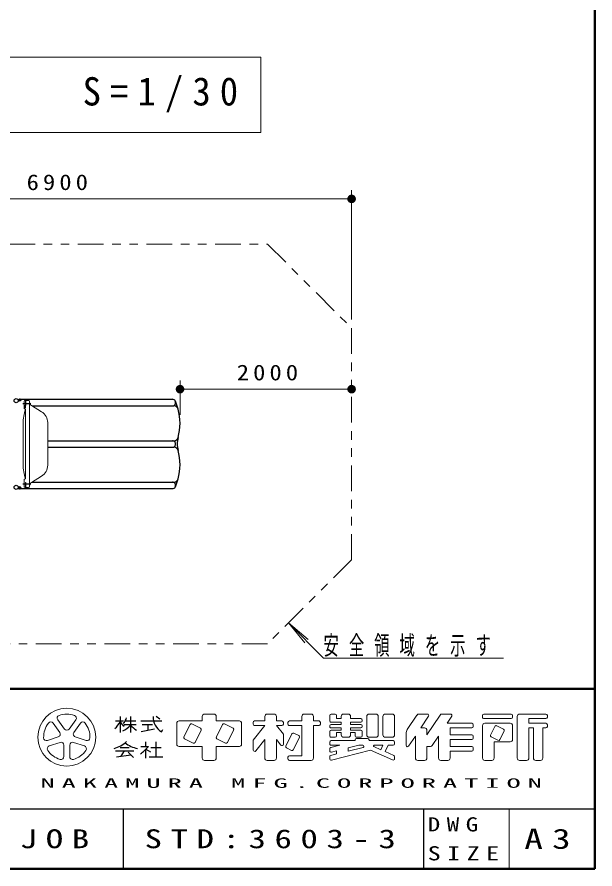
# Model space of a CAD drawing. Units: millimetres on the paper, with parts at other scales. Extents: x -365 to 0, y -40 to 257.
# Drawn here: x -67.4 to 0, y 0 to 99.3 of the extents above; entities that cross this region are included whole.
import ezdxf

# ---------------------------------------------------------------- set-up
doc = ezdxf.new("R2010")
doc.units = ezdxf.units.MM
for name, pattern in [('USER1', [4.5, 2.5, -2]), ('USER2', [6, 3, -1, 1, -1]), ('USER3', [8, 3, -1, 1, -1, 1, -1])]:
    doc.linetypes.add(name, pattern=pattern)
doc.layers.add('LY_1', color=7, linetype='Continuous', lineweight=13)
doc.styles.add('ＭＳ ゴシック', font='')
doc.styles.get('ＭＳ ゴシック').set_extended_font_data('MS Gothic')

# ---------------------------------------------------------------- blocks, each defined once
blk = doc.blocks.new('filled_dot')
at = {"color": 0, "linetype": 'Continuous', "lineweight": -2, "const_width": 1.25}
blk.add_lwpolyline([(-0.625, 0, 1), (0.625, 0, 1)], format="xyb", close=True, dxfattribs=at)

msp = doc.modelspace()

# ---------------------------------------------------------------- linework, layer by layer
at = {"layer": 'LY_1', "lineweight": 50}
for p, q in [((0, 0), (0, 257)), ((-365, 21), (0, 21)), ((-365, 0), (0, 0))]:
    msp.add_line(p, q, dxfattribs=at)
at = {"layer": 'LY_1'}
for p, q in [((-38.97, 94.662), (-86.77, 94.662)), ((-38.97, 85.862), (-38.97, 94.662)), ((-86.77, 85.862), (-38.97, 85.862)), ((-28.37, 64.042), (-28.37, 79.121)), ((-97.371, 78.121), (-28.37, 78.121)), ((-48.371, 52.961), (-48.371, 56.936)), ((-48.371, 55.936), (-28.37, 55.936)), ((-66.541, 54.527), (-66.541, 53.734)), ((-66.484, 53.644), (-66.427, 53.616)), ((-66.441, 54.627), (-66.021, 54.627)), ((-65.921, 54.527), (-65.921, 44.567)), ((-64.504, 53.311), (-65.683, 54.037)), ((-66.371, 53.526), (-66.371, 45.569)), ((-66.663, 47.149), (-66.663, 51.946)), ((-63.791, 52.034), (-63.791, 47.06)), ((-64.504, 45.783), (-65.683, 45.057)), ((-66.541, 45.361), (-66.541, 44.567)), ((-66.484, 45.451), (-66.427, 45.479)), ((-66.441, 44.467), (-66.021, 44.467)), ((-35.744, 28.68), (-33.815, 26.382)), ((-35.744, 28.68), (-33.446, 26.752)), ((-31.645, 24.581), (-35.744, 28.68)), ((-31.645, 24.581), (-10.645, 24.581)), ((-45.506, 18.063), (-44.426, 18.063)), ((-38.216, 18.063), (-37.406, 18.063)), ((-33.896, 18.063), (-33.086, 18.063)), ((-30.926, 17.901), (-30.926, 17.28)), ((-30.764, 18.063), (-30.278, 18.063)), ((-30.116, 17.901), (-30.116, 17.523)), ((-28.766, 18.063), (-29.306, 18.063)), ((-26.336, 18.063), (-25.526, 18.063)), ((-24.446, 18.063), (-23.636, 18.063)), ((-21.88, 16.242), (-20.746, 17.943)), ((-20.521, 18.063), (-19.529, 18.063)), ((-19.586, 15.633), (-18.046, 17.943)), ((-17.821, 18.063), (-16.829, 18.063)), ((-13.106, 17.901), (-13.106, 17.685)), ((-12.944, 18.063), (-9.758, 18.063)), ((-9.596, 17.901), (-9.596, 17.685)), ((-8.786, 18.063), (-5.708, 18.063)), ((-5.546, 17.901), (-5.546, 17.685)), ((-62.39, 15.917), (-63.175, 16.997)), ((-62.629, 17.393), (-61.844, 16.313)), ((-61.298, 16.313), (-60.513, 17.393)), ((-59.967, 16.997), (-60.752, 15.917)), ((-48.746, 16.983), (-48.746, 14.553)), ((-48.476, 17.253), (-45.776, 17.253)), ((-45.975, 16.408), (-46.981, 16.911)), ((-45.776, 17.793), (-45.776, 17.253)), ((-44.156, 17.793), (-44.156, 17.253)), ((-44.156, 17.253), (-41.456, 17.253)), ((-42.195, 16.408), (-43.201, 16.911)), ((-41.186, 16.983), (-41.186, 14.553)), ((-39.836, 17.091), (-39.836, 16.875)), ((-39.674, 17.253), (-38.486, 17.253)), ((-38.486, 17.793), (-38.486, 17.253)), ((-37.136, 17.793), (-37.136, 17.253)), ((-37.136, 17.253), (-36.488, 17.253)), ((-36.326, 17.091), (-36.326, 16.875)), ((-35.786, 17.091), (-35.786, 16.875)), ((-35.624, 17.253), (-34.166, 17.253)), ((-34.166, 17.793), (-34.166, 17.253)), ((-32.816, 17.793), (-32.816, 17.253)), ((-32.816, 17.253), (-32.168, 17.253)), ((-32.006, 17.091), (-32.006, 16.875)), ((-30.764, 17.118), (-29.576, 17.118)), ((-30.116, 17.523), (-29.576, 17.523)), ((-29.576, 17.793), (-29.576, 17.523)), ((-29.576, 17.118), (-29.576, 16.848)), ((-28.496, 17.793), (-28.496, 17.523)), ((-28.496, 17.523), (-27.308, 17.523)), ((-28.496, 17.118), (-27.308, 17.118)), ((-28.496, 17.118), (-28.496, 16.848)), ((-27.146, 17.361), (-27.146, 17.28)), ((-26.606, 17.793), (-26.606, 15.633)), ((-25.256, 17.793), (-25.256, 15.633)), ((-24.716, 17.793), (-24.716, 15.633)), ((-23.366, 17.793), (-23.366, 15.633)), ((-20.306, 16.443), (-19.394, 17.811)), ((-17.246, 16.983), (-16.694, 17.811)), ((-17.246, 16.983), (-14.348, 16.983)), ((-12.944, 17.523), (-9.758, 17.523)), ((-12.836, 16.983), (-9.866, 16.983)), ((-9.056, 17.793), (-9.056, 12.933)), ((-7.706, 17.523), (-7.706, 16.983)), ((-7.706, 17.523), (-5.708, 17.523)), ((-7.706, 16.983), (-5.708, 16.983)), ((-47.198, 16.838), (-47.918, 15.4)), ((-46.622, 14.752), (-45.902, 16.19)), ((-43.418, 16.838), (-44.138, 15.4)), ((-42.842, 14.752), (-42.122, 16.19)), ((-38.486, 16.713), (-39.836, 15.026)), ((-39.674, 16.713), (-38.486, 16.713)), ((-37.136, 16.713), (-36.326, 15.701)), ((-37.136, 16.713), (-36.488, 16.713)), ((-35.624, 16.713), (-34.166, 16.713)), ((-34.166, 16.713), (-34.166, 13.203)), ((-32.816, 16.713), (-32.816, 12.933)), ((-32.816, 16.713), (-32.168, 16.713)), ((-30.926, 16.686), (-30.926, 16.605)), ((-30.926, 16.011), (-30.926, 15.525)), ((-30.764, 16.848), (-29.576, 16.848)), ((-30.764, 16.443), (-29.576, 16.443)), ((-30.764, 16.173), (-29.576, 16.173)), ((-30.116, 15.903), (-29.576, 15.903)), ((-30.116, 15.903), (-30.116, 15.525)), ((-29.576, 16.443), (-29.576, 16.173)), ((-29.576, 15.903), (-29.576, 15.633)), ((-28.496, 16.848), (-27.308, 16.848)), ((-28.496, 16.443), (-27.308, 16.443)), ((-28.496, 16.443), (-28.496, 16.173)), ((-28.496, 16.173), (-27.308, 16.173)), ((-28.496, 15.903), (-28.496, 15.633)), ((-28.496, 15.903), (-27.956, 15.903)), ((-27.956, 15.903), (-27.956, 15.525)), ((-27.146, 16.686), (-27.146, 16.605)), ((-27.146, 16.011), (-27.146, 15.525)), ((-20.306, 16.443), (-19.856, 16.443)), ((-19.586, 16.173), (-19.586, 15.633)), ((-16.886, 16.443), (-14.348, 16.443)), ((-16.886, 16.443), (-16.886, 15.633)), ((-14.186, 16.821), (-14.186, 16.605)), ((-13.106, 16.713), (-13.106, 12.933)), ((-11.666, 16.622), (-12.17, 15.616)), ((-11.449, 16.695), (-10.659, 16.3)), ((-10.586, 16.082), (-11.09, 15.076)), ((-9.596, 16.713), (-9.596, 15.093)), ((-7.706, 16.443), (-7.166, 16.443)), ((-7.706, 16.443), (-7.706, 12.933)), ((-7.166, 16.443), (-7.166, 12.933)), ((-6.086, 16.443), (-5.708, 16.443)), ((-6.086, 16.443), (-6.086, 12.933)), ((-5.546, 16.821), (-5.546, 16.605)), ((-63.828, 14.985), (-62.559, 15.397)), ((-60.583, 15.397), (-59.313, 14.985)), ((-47.845, 15.183), (-46.839, 14.68)), ((-44.065, 15.183), (-43.059, 14.68)), ((-39.836, 15.026), (-39.836, 13.868)), ((-38.486, 15.093), (-39.547, 13.766)), ((-38.486, 15.093), (-38.486, 12.933)), ((-37.136, 15.093), (-36.614, 14.441)), ((-37.136, 15.093), (-37.136, 12.933)), ((-36.326, 15.701), (-36.326, 14.543)), ((-35.318, 15.758), (-36.038, 14.32)), ((-34.454, 15.326), (-35.174, 13.888)), ((-35.101, 15.831), (-34.527, 15.544)), ((-30.764, 15.363), (-30.278, 15.363)), ((-30.764, 14.958), (-27.956, 14.958)), ((-29.306, 15.363), (-28.766, 15.363)), ((-27.956, 15.066), (-27.956, 14.958)), ((-27.794, 15.363), (-27.308, 15.363)), ((-27.794, 15.228), (-26.498, 15.228)), ((-26.336, 15.363), (-25.526, 15.363)), ((-26.336, 15.066), (-26.336, 14.958)), ((-26.336, 14.958), (-23.528, 14.958)), ((-24.446, 15.363), (-23.636, 15.363)), ((-22.016, 15.793), (-22.016, 14.413)), ((-21.719, 14.323), (-20.936, 15.498)), ((-20.936, 15.498), (-20.936, 12.933)), ((-18.966, 14.404), (-18.236, 15.498)), ((-18.236, 15.498), (-18.236, 12.933)), ((-16.886, 15.633), (-14.348, 15.633)), ((-16.886, 15.093), (-16.886, 14.283)), ((-16.886, 15.093), (-14.348, 15.093)), ((-14.186, 15.471), (-14.186, 15.255)), ((-12.097, 15.399), (-11.307, 15.004)), ((-62.35, 14.755), (-63.62, 14.343)), ((-61.908, 13.099), (-61.908, 14.434)), ((-61.233, 14.434), (-61.233, 13.099)), ((-59.522, 14.343), (-60.792, 14.755)), ((-48.476, 14.283), (-45.776, 14.283)), ((-45.776, 14.283), (-45.776, 12.933)), ((-44.156, 14.283), (-41.456, 14.283)), ((-44.156, 14.283), (-44.156, 12.933)), ((-35.965, 14.103), (-35.391, 13.816)), ((-30.926, 14.796), (-30.926, 14.58)), ((-30.926, 13.995), (-30.926, 13.773)), ((-29.74, 14.418), (-30.803, 14.152)), ((-30.764, 14.418), (-29.74, 14.418)), ((-27.513, 14.418), (-28.766, 14.105)), ((-27.023, 14.179), (-28.766, 13.743)), ((-28.766, 14.105), (-28.766, 13.743)), ((-27.513, 14.418), (-27.053, 14.418)), ((-25.771, 14.263), (-24.968, 13.906)), ((-25.738, 14.418), (-24.712, 14.418)), ((-24.968, 13.906), (-24.712, 14.418)), ((-24.474, 13.687), (-24.108, 14.418)), ((-24.108, 14.418), (-23.528, 14.418)), ((-23.366, 14.796), (-23.366, 14.58)), ((-19.586, 14.283), (-19.19, 14.283)), ((-19.586, 14.283), (-19.586, 12.933)), ((-16.886, 14.283), (-14.348, 14.283)), ((-14.186, 14.121), (-14.186, 13.905)), ((-11.756, 14.823), (-11.756, 12.933)), ((-11.756, 14.823), (-9.866, 14.823)), ((-35.786, 13.041), (-35.786, 12.825)), ((-35.624, 13.203), (-34.166, 13.203)), ((-30.926, 13.077), (-30.926, 12.854)), ((-30.116, 13.406), (-30.803, 13.234)), ((-26.15, 13.841), (-30.725, 12.697)), ((-30.116, 13.768), (-30.725, 13.615)), ((-30.116, 13.768), (-30.116, 13.406)), ((-26.15, 13.841), (-23.594, 12.705)), ((-24.474, 13.687), (-23.462, 13.237)), ((-23.366, 13.089), (-23.366, 12.853)), ((-16.886, 13.743), (-16.886, 12.933)), ((-16.886, 13.743), (-14.348, 13.743)), ((-45.506, 12.663), (-44.426, 12.663)), ((-38.216, 12.663), (-37.406, 12.663)), ((-35.624, 12.663), (-33.086, 12.663)), ((-20.666, 12.663), (-19.856, 12.663)), ((-17.966, 12.663), (-17.156, 12.663)), ((-12.836, 12.663), (-12.026, 12.663)), ((-8.786, 12.663), (-7.976, 12.663)), ((-6.896, 12.663), (-6.356, 12.663)), ((-10, 7), (-10, 0))]:
    msp.add_line(p, q, dxfattribs=at)
at = {"layer": 'LY_1', "lineweight": 25}
for p, q in [((-67.271, 54.735), (-66.846, 54.735)), ((-67.246, 54.69), (-66.846, 54.69)), ((-67.144, 54.61), (-67.144, 54.69)), ((-67.096, 54.61), (-67.096, 54.69)), ((-66.996, 54.61), (-66.996, 54.69)), ((-66.948, 54.61), (-66.948, 54.69)), ((-66.846, 54.735), (-66.846, 54.69)), ((-66.371, 54.755), (-49.261, 54.755)), ((-66.948, 54.61), (-67.144, 54.61)), ((-66.371, 53.741), (-66.371, 54.08)), ((-65.61, 53.993), (-49.081, 53.993)), ((-63.791, 49.929), (-49.081, 49.929)), ((-63.791, 49.167), (-49.081, 49.167)), ((-65.609, 45.103), (-49.081, 45.103)), ((-67.271, 44.359), (-66.846, 44.359)), ((-67.246, 44.404), (-66.846, 44.404)), ((-66.948, 44.484), (-67.144, 44.484)), ((-67.144, 44.484), (-67.144, 44.404)), ((-67.096, 44.484), (-67.096, 44.404)), ((-66.996, 44.484), (-66.996, 44.404)), ((-66.948, 44.484), (-66.948, 44.404)), ((-66.846, 44.359), (-66.846, 44.404)), ((-66.371, 44.341), (-49.261, 44.341)), ((-55.901, 17.253), (-54.956, 17.253)), ((-55.361, 17.793), (-55.361, 15.903)), ((-54.769, 17.253), (-53.525, 17.253)), ((-54.146, 17.793), (-54.146, 15.903)), ((-52.931, 17.253), (-50.501, 17.253)), ((-50.719, 17.467), (-51.16, 17.761)), ((-54.915, 16.848), (-53.471, 16.848)), ((-52.889, 16.02), (-51.353, 16.327)), ((-52.796, 16.848), (-51.581, 16.848)), ((-52.121, 16.848), (-52.121, 16.173)), ((-55.361, 14.148), (-54.281, 14.148)), ((-52.931, 14.283), (-52.051, 14.283)), ((-52.391, 14.823), (-52.391, 14.283)), ((-52.391, 13.91), (-52.391, 12.933)), ((-52.34, 13.96), (-51.796, 13.646)), ((-51.783, 14.148), (-50.568, 14.148)), ((-51.176, 14.823), (-51.176, 13.068)), ((-55.901, 13.784), (-53.741, 13.784)), ((-55.765, 13.067), (-54.113, 13.304)), ((-54.899, 13.784), (-55.289, 13.136)), ((-54.416, 13.607), (-53.81, 13.001)), ((-51.986, 13.068), (-50.366, 13.068)), ((-237.5, 7), (0, 7)), ((-55, 7), (-55, 0)), ((-20, 7), (-20, 0))]:
    msp.add_line(p, q, dxfattribs=at)
at = {"layer": 'LY_1', "linetype": 'USER3'}
for p, q in [((-67.151, 54.78), (-67.151, 54.735)), ((-67.151, 54.78), (-66.421, 54.78)), ((-67.151, 54.735), (-66.418, 54.735)), ((-67.046, 54.838), (-67.046, 54.482)), ((-66.396, 54.713), (-66.396, 54.039)), ((-66.351, 54.713), (-66.351, 54.039)), ((-66.351, 54.039), (-66.396, 54.039)), ((-66.396, 44.382), (-66.396, 45.055)), ((-66.351, 45.055), (-66.396, 45.055)), ((-66.351, 44.382), (-66.351, 45.055)), ((-67.151, 44.314), (-67.151, 44.359)), ((-67.151, 44.359), (-66.418, 44.359)), ((-67.151, 44.314), (-66.421, 44.314)), ((-67.046, 44.256), (-67.046, 44.612))]:
    msp.add_line(p, q, dxfattribs=at)
at = {"layer": 'LY_1', "linetype": 'USER2', "lineweight": 25}
for p, q in [((-65.746, 54.242), (-66.682, 54.242)), ((-65.746, 44.852), (-66.682, 44.852))]:
    msp.add_line(p, q, dxfattribs=at)
at = {"layer": 'LY_1', "linetype": 'USER1'}
for p, q in [((-66.391, 54.627), (-66.391, 54.042)), ((-66.351, 54.042), (-66.391, 54.042)), ((-66.351, 54.627), (-66.351, 54.042)), ((-66.391, 44.468), (-66.391, 45.053)), ((-66.351, 45.053), (-66.391, 45.053)), ((-66.351, 44.468), (-66.351, 45.053))]:
    msp.add_line(p, q, dxfattribs=at)
at = {"layer": 'LY_1', "linetype": 'USER3'}
msp.add_lwpolyline([(-84.276, 26.247), (-97.371, 39.341), (-97.371, 59.753), (-84.276, 72.847), (-38.176, 72.847), (-28.37, 63.042), (-28.37, 36.054), (-38.177, 26.247)], close=True, dxfattribs=at)
at = {"layer": 'LY_1', "lineweight": 25}
for centre in [(-67.471, 54.597), (-67.471, 44.497)]:
    msp.add_circle(centre, 0.243, dxfattribs=at)
at = {"layer": 'LY_1'}
msp.add_circle((-61.571, 15.363), 3.375, dxfattribs=at)
at = {"layer": 'LY_1', "linetype": 'USER3'}
for centre, radius, start, end in [((-66.418, 54.713), 0.0675, 0, 90), ((-66.418, 54.713), 0.0225, 0, 90), ((-66.418, 44.382), 0.0675, 270, 0), ((-66.418, 44.382), 0.0225, 270, 0)]:
    msp.add_arc(centre, radius, start, end, dxfattribs=at)
at = {"layer": 'LY_1', "lineweight": 25}
for centre, radius, start, end in [((-49.261, 54.374), 0.381, 269.99995, 90.00005), ((-49.081, 53.485), 0.508, 15.12167, 90), ((-54.721, 51.961), 6.35, 15.12167, 23.91602), ((-54.721, 51.961), 6.35, 344.87834, 15.12167), ((-49.261, 49.548), 0.381, 269.99995, 90.00005), ((-49.081, 50.437), 0.508, 270, 344.87834), ((-46.164, 49.548), 2.54, 162.67291, 197.32708), ((-49.081, 48.659), 0.508, 15.12167, 90), ((-54.721, 47.135), 6.35, 344.87833, 15.12167), ((-49.261, 44.722), 0.381, 269.99995, 90.00005), ((-49.081, 45.611), 0.508, 270, 344.87833), ((-54.721, 47.135), 6.35, 336.08398, 344.87833), ((-57.466, 18.084), 2.285, 311.36185, 337.13638), ((-53.383, 18.427), 2.345, 212.50346, 230.00631), ((-56.002, 18.047), 1.467, 313.72108, 343.54317), ((-49.563, 17.694), 1.953, 177.09472, 240.51891), ((-56.374, 18.818), 3.034, 295.86917, 317.23867), ((-51.918, 18.818), 3.034, 222.76131, 240.10806), ((-51.54, 16.805), 1.299, 321.42112, 334.8249), ((-56.898, 17.257), 3.32, 285.11261, 313.40619), ((-52.77, 17.194), 3.192, 231.17281, 259.75506), ((-55.66, 17.226), 4.657, 304.87257, 320.80411)]:
    msp.add_arc(centre, radius, start, end, dxfattribs=at)
at = {"layer": 'LY_1'}
for centre, radius, start, end in [((-66.441, 54.527), 0.1, 90, 180), ((-66.441, 53.734), 0.1, 180, 243.97842), ((-66.021, 54.527), 0.1, 0, 90), ((-65.421, 54.463), 0.5, 180, 238.376), ((-61.685, 51.946), 4.978, 160.82546, 180), ((-66.471, 53.526), 0.1, 0, 63.97842), ((-65.291, 52.034), 1.5, 0, 58.376), ((-61.685, 47.149), 4.978, 180, 199.17454), ((-65.291, 47.06), 1.5, 301.624, 0), ((-66.441, 45.361), 0.1, 116.02158, 180), ((-66.471, 45.569), 0.1, 296.02158, 0), ((-65.421, 44.632), 0.5, 121.624, 180), ((-66.441, 44.567), 0.1, 180, 270), ((-66.021, 44.567), 0.1, 270, 0), ((-62.356, 17.592), 0.338, 109.39847, 215.99997), ((-61.571, 15.363), 2.7, 70.60155, 109.39847), ((-60.786, 17.592), 0.338, 324, 70.60155), ((-45.506, 17.793), 0.27, 89.99998, 179.99996), ((-44.426, 17.793), 0.27, 0, 89.99998), ((-38.216, 17.793), 0.27, 89.99998, 179.99996), ((-37.406, 17.793), 0.27, 0, 89.99998), ((-33.896, 17.793), 0.27, 89.99998, 179.99996), ((-33.086, 17.793), 0.27, 0, 89.99998), ((-30.764, 17.901), 0.162, 89.99998, 179.99996), ((-30.278, 17.901), 0.162, 0, 89.99998), ((-29.306, 17.793), 0.27, 89.99998, 179.99996), ((-28.766, 17.793), 0.27, 0, 89.99998), ((-26.336, 17.793), 0.27, 89.99998, 179.99996), ((-25.526, 17.793), 0.27, 0, 89.99998), ((-24.446, 17.793), 0.27, 89.99998, 179.99996), ((-23.636, 17.793), 0.27, 0, 89.99998), ((-20.521, 17.793), 0.27, 89.99998, 146.30984), ((-19.529, 17.901), 0.162, 326.31015, 89.99998), ((-17.821, 17.793), 0.27, 89.99998, 146.3098), ((-16.829, 17.901), 0.162, 326.31003, 89.99998), ((-12.944, 17.901), 0.162, 89.99998, 179.99996), ((-9.758, 17.901), 0.162, 0, 89.99998), ((-8.786, 17.793), 0.27, 89.99998, 179.99996), ((-5.708, 17.901), 0.162, 0, 89.99998), ((-61.571, 15.363), 2.7, 142.60154, 181.39846), ((-63.448, 16.798), 0.338, 35.99999, 142.60154), ((-59.694, 16.798), 0.338, 37.39846, 143.99995), ((-61.571, 15.363), 2.7, 358.60155, 37.39847), ((-48.476, 16.983), 0.27, 89.99998, 179.99996), ((-47.054, 16.766), 0.162, 63.43492, 153.43499), ((-43.274, 16.766), 0.162, 63.43492, 153.43499), ((-41.456, 16.983), 0.27, 0, 89.99998), ((-39.674, 17.091), 0.162, 89.99998, 179.99996), ((-36.488, 17.091), 0.162, 0, 89.99998), ((-35.624, 17.091), 0.162, 89.99998, 179.99996), ((-32.168, 17.091), 0.162, 0, 89.99998), ((-30.764, 17.28), 0.162, 179.99998, 270.00002), ((-27.308, 17.361), 0.162, 0, 89.99998), ((-27.308, 17.28), 0.162, 270.00002, 0), ((-14.348, 16.821), 0.162, 0, 89.99998), ((-12.944, 17.685), 0.162, 179.99998, 270.00002), ((-12.836, 16.713), 0.27, 89.99998, 179.99996), ((-9.866, 16.713), 0.27, 0, 89.99998), ((-9.758, 17.685), 0.162, 270.00002, 0), ((-5.708, 17.685), 0.162, 270.00002, 0), ((-5.708, 16.821), 0.162, 0, 89.99998), ((-62.663, 15.718), 0.338, 287.99998, 35.99999), ((-61.571, 16.512), 0.338, 215.99998, 324), ((-60.479, 15.718), 0.338, 143.99996, 251.99999), ((-46.047, 16.263), 0.162, 333.4349, 63.43487), ((-42.267, 16.263), 0.162, 333.4349, 63.43487), ((-39.674, 16.875), 0.162, 179.99998, 270.00002), ((-36.488, 16.875), 0.162, 270.00002, 0), ((-35.624, 16.875), 0.162, 179.99998, 270.00002), ((-32.168, 16.875), 0.162, 270.00002, 0), ((-30.764, 16.686), 0.162, 89.99998, 179.99996), ((-30.764, 16.605), 0.162, 179.99998, 270.00002), ((-30.764, 16.011), 0.162, 89.99998, 179.99996), ((-27.308, 16.686), 0.162, 0, 89.99998), ((-27.308, 16.605), 0.162, 270.00002, 0), ((-27.308, 16.011), 0.162, 0, 89.99998), ((-21.206, 15.793), 0.81, 146.30999, 179.99996), ((-19.856, 16.173), 0.27, 0, 89.99998), ((-14.348, 16.605), 0.162, 270.00002, 0), ((-11.522, 16.55), 0.162, 63.43447, 153.43474), ((-10.731, 16.155), 0.162, 333.43484, 63.43447), ((-5.708, 16.605), 0.162, 270.00002, 0), ((-63.933, 15.306), 0.338, 181.39848, 287.99997), ((-59.209, 15.306), 0.338, 252.00001, 358.60156), ((-47.773, 15.328), 0.162, 153.43495, 243.43485), ((-43.993, 15.328), 0.162, 153.43495, 243.43485), ((-35.174, 15.686), 0.162, 63.43487, 153.43498), ((-34.599, 15.399), 0.162, 333.43492, 63.43493), ((-30.764, 15.525), 0.162, 179.99998, 270.00002), ((-30.764, 14.796), 0.162, 89.99998, 179.99996), ((-30.278, 15.525), 0.162, 270.00002, 0), ((-29.306, 15.633), 0.27, 179.99998, 270.00002), ((-28.766, 15.633), 0.27, 270.00002, 0), ((-27.794, 15.525), 0.162, 179.99998, 270.00002), ((-27.794, 15.066), 0.162, 89.99998, 179.99996), ((-27.308, 15.525), 0.162, 270.00002, 0), ((-26.336, 15.633), 0.27, 179.99998, 270.00002), ((-26.498, 15.066), 0.162, 0, 89.99998), ((-25.526, 15.633), 0.27, 270.00002, 0), ((-24.446, 15.633), 0.27, 179.99998, 270.00002), ((-23.636, 15.633), 0.27, 270.00002, 0), ((-23.528, 14.796), 0.162, 0, 89.99998), ((-14.348, 15.471), 0.162, 0, 89.99998), ((-14.348, 15.255), 0.162, 270.00002, 0), ((-12.025, 15.544), 0.162, 153.43517, 243.43529), ((-11.234, 15.149), 0.162, 243.43534, 333.43491), ((-9.866, 15.093), 0.27, 270.00002, 0), ((-63.516, 14.022), 0.338, 107.99999, 214.60154), ((-62.246, 14.434), 0.338, 359.99997, 107.99999), ((-60.896, 14.434), 0.338, 71.99997, 179.99999), ((-59.626, 14.022), 0.338, 325.39847, 71.99996), ((-48.476, 14.553), 0.27, 179.99998, 270.00002), ((-46.766, 14.825), 0.162, 243.43498, 333.43496), ((-42.986, 14.825), 0.162, 243.43498, 333.43496), ((-41.456, 14.553), 0.27, 270.00002, 0), ((-36.488, 14.543), 0.162, 218.65962, 0), ((-35.893, 14.248), 0.162, 153.43487, 243.4348), ((-30.764, 14.58), 0.162, 179.99998, 270.00002), ((-30.764, 13.995), 0.162, 104.03614, 179.99996), ((-27.053, 14.297), 0.121, 284.0365, 89.99998), ((-25.738, 14.337), 0.081, 89.99998, 246.03817), ((-23.528, 14.58), 0.162, 270.00002, 0), ((-21.854, 14.413), 0.162, 179.99998, 326.30997), ((-19.19, 14.553), 0.27, 270.00002, 326.31002), ((-14.348, 14.121), 0.162, 0, 89.99998), ((-61.571, 15.363), 2.7, 214.60156, 253.39848), ((-62.246, 13.099), 0.338, 253.39847, 359.99997), ((-60.896, 13.099), 0.338, 179.99999, 286.60154), ((-61.571, 15.363), 2.7, 286.60155, 325.39847), ((-45.506, 12.933), 0.27, 179.99998, 270.00002), ((-44.426, 12.933), 0.27, 270.00002, 0), ((-39.674, 13.868), 0.162, 179.99998, 321.34037), ((-38.216, 12.933), 0.27, 179.99998, 270.00002), ((-37.406, 12.933), 0.27, 270.00002, 0), ((-35.624, 13.041), 0.162, 89.99998, 179.99996), ((-35.318, 13.961), 0.162, 243.43487, 333.43498), ((-33.086, 12.933), 0.27, 270.00002, 0), ((-30.764, 13.773), 0.162, 179.99998, 284.03612), ((-30.764, 13.077), 0.162, 104.03614, 179.99996), ((-23.528, 13.089), 0.162, 0, 66.03701), ((-20.666, 12.933), 0.27, 179.99998, 270.00002), ((-19.856, 12.933), 0.27, 270.00002, 0), ((-17.966, 12.933), 0.27, 179.99998, 270.00002), ((-17.156, 12.933), 0.27, 270.00002, 0), ((-14.348, 13.905), 0.162, 270.00002, 0), ((-12.836, 12.933), 0.27, 179.99998, 270.00002), ((-12.026, 12.933), 0.27, 270.00002, 0), ((-8.786, 12.933), 0.27, 179.99998, 270.00002), ((-7.976, 12.933), 0.27, 270.00002, 0), ((-6.896, 12.933), 0.27, 179.99998, 270.00002), ((-6.356, 12.933), 0.27, 270.00002, 0), ((-35.624, 12.825), 0.162, 179.99998, 270.00002), ((-30.764, 12.854), 0.162, 179.99998, 284.03612), ((-23.528, 12.853), 0.162, 246.03699, 0)]:
    msp.add_arc(centre, radius, start, end, dxfattribs=at)

# ---------------------------------------------------------------- block references
at = {"layer": 'LY_1', "xscale": 0.4, "yscale": 0.4, "rotation": 180}
for p in [(-28.37, 78.121), (-28.37, 55.936)]:
    msp.add_blockref('filled_dot', p, dxfattribs=at)
at = {"layer": 'LY_1', "xscale": 0.4, "yscale": 0.4}
msp.add_blockref('filled_dot', (-48.371, 55.936), dxfattribs=at)

# ---------------------------------------------------------------- texts
at = {"layer": 'LY_1', "style": 'ＭＳ ゴシック'}
for s, insert, char_height, attachment_point in [('\\T1.5;\\W0.95;正面図\u3000S=1/30', (-85.37, 90.262), 3.299, 4), ('\\T1.33;\\W1.15;6900', (-62.443, 79.121), 1.833, 8), ('\\T1.33;\\W1.15;2000', (-37.947, 56.936), 1.833, 8), ('\\T1.64;\\W0.6;安全領域を示す', (-31.645, 24.731), 2.199, 7), ('\\T1.5;\\W2.2;NAKAMURA\\~MFG.CORPORATION', (-35, 10), 1.1, 5), ('\\T1.52;\\W1.3;DWG', (-19.5, 5.188), 1.65, 4), ('\\T1.5;\\W1.35;JOB', (-62.5, 3.5), 2.199, 5), ('\\T1.5;\\W1.35;STD:3603-3', (-52.5, 3.5), 2.199, 4), ('\\T1.5;\\W1.35;A3', (-5, 3.5), 2.346, 5), ('\\T1.5;\\W1.35;SIZE', (-19.5, 1.812), 1.65, 4)]:
    msp.add_mtext(s, dxfattribs=dict(at, insert=insert, char_height=char_height, attachment_point=attachment_point))

doc.saveas('drawing.dxf')
